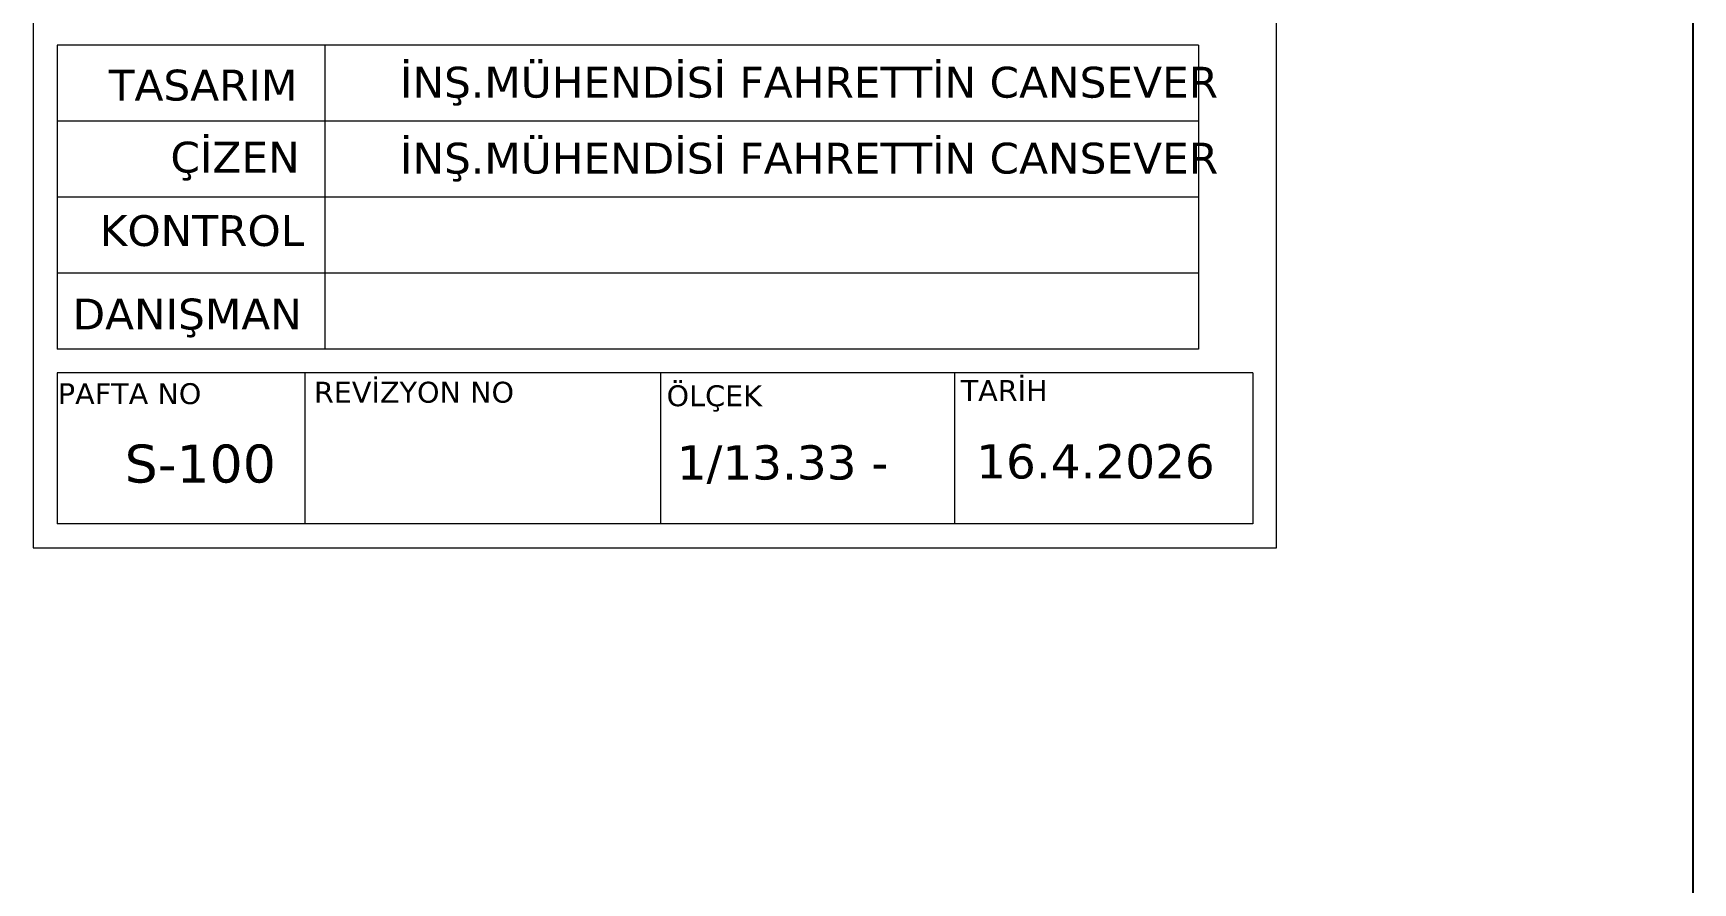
# Model space of a CAD drawing. Header units: millimetres. Extents: x 2232 to 85269, y -3593 to 5869.
# Drawn here: x 84852.8 to 85269.2, y -1276.8 to -1063.8 of the extents above; entities that cross this region are included whole.
import ezdxf

# ---------------------------------------------------------------- set-up
doc = ezdxf.new("R2010")
doc.units = ezdxf.units.MM
doc.layers.add('Standart', color=7, linetype='Continuous')
doc.styles.add('verdana_1_18', font='verdana.ttf', dxfattribs={"height": 0.2})

msp = doc.modelspace()

# ---------------------------------------------------------------- linework, layer by layer
msp.add_line((85269.24, 906.6), (85269.24, -3593.4))
at = {"layer": 'Standart', "color": 250, "linetype": 'Continuous', "lineweight": 5}
for points in [[(84852.8, 849.19), (84852.8, -1192.84)], [(85164.8, -1192.84), (85164.8, 849.19)], [(85145.21, -1066.84), (84858.8, -1066.84)], [(84858.8, -1066.84), (84858.8, -1143.01)], [(84926, -1066.84), (84926, -1143.01)], [(85145.21, -1066.84), (85145.21, -1143.01)], [(85145.21, -1085.88), (84858.8, -1085.88)], [(85145.21, -1104.92), (84858.8, -1104.92)], [(85145.21, -1123.97), (84858.8, -1123.97)], [(85145.21, -1143.01), (84858.8, -1143.01)], [(85158.8, -1149.01), (84858.8, -1149.01)], [(84858.8, -1149.01), (84858.8, -1186.84)], [(84921.03, -1186.84), (84921.03, -1149.01)], [(85010.3, -1186.84), (85010.3, -1149.01)], [(85084.07, -1186.84), (85084.07, -1149.01)], [(85158.8, -1149.01), (85158.8, -1186.84)], [(85008.8, -1186.84), (84858.8, -1186.84)], [(85158.8, -1186.84), (85008.8, -1186.84)], [(84852.8, -1192.84), (85164.8, -1192.84)]]:
    msp.add_lwpolyline(points, dxfattribs=at)

# ---------------------------------------------------------------- texts
at = {"layer": 'Standart', "color": 1, "linetype": 'Continuous', "lineweight": 5, "style": 'verdana_1_18'}
for s, height, p in [('TASARIM', 7.729, (84871.75, -1080.71)), ('ÇİZEN', 7.729, (84887.24, -1098.77)), ('KONTROL', 7.729, (84869.49, -1117.18)), ('DANIŞMAN', 7.729, (84862.68, -1138.1)), ('PAFTA NO', 5.238, (84858.99, -1156.82)), ('REVİZYON NO', 5.2381, (84923.23, -1156.46)), ('ÖLÇEK', 5.238, (85011.73, -1157.35)), ('TARİH', 5.238, (85085.53, -1156.03))]:
    msp.add_text(s, height=height, dxfattribs=at).set_placement(p)
at = {"layer": 'Standart', "color": 254, "linetype": 'Continuous', "lineweight": 5, "style": 'verdana_1_18'}
for s, height, p in [('İNŞ.MÜHENDİSİ FAHRETTİN CANSEVER', 7.7286, (84944.84, -1079.98)), ('İNŞ.MÜHENDİSİ FAHRETTİN CANSEVER', 7.7286, (84944.84, -1099.02)), ('S-100', 9.524, (84875.75, -1176.49)), ('1/13.33 - ', 8.571, (85014.29, -1175.73)), ('16.4.2026', 8.571, (85089.43, -1175.47))]:
    msp.add_text(s, height=height, dxfattribs=at).set_placement(p)

doc.saveas('drawing.dxf')
